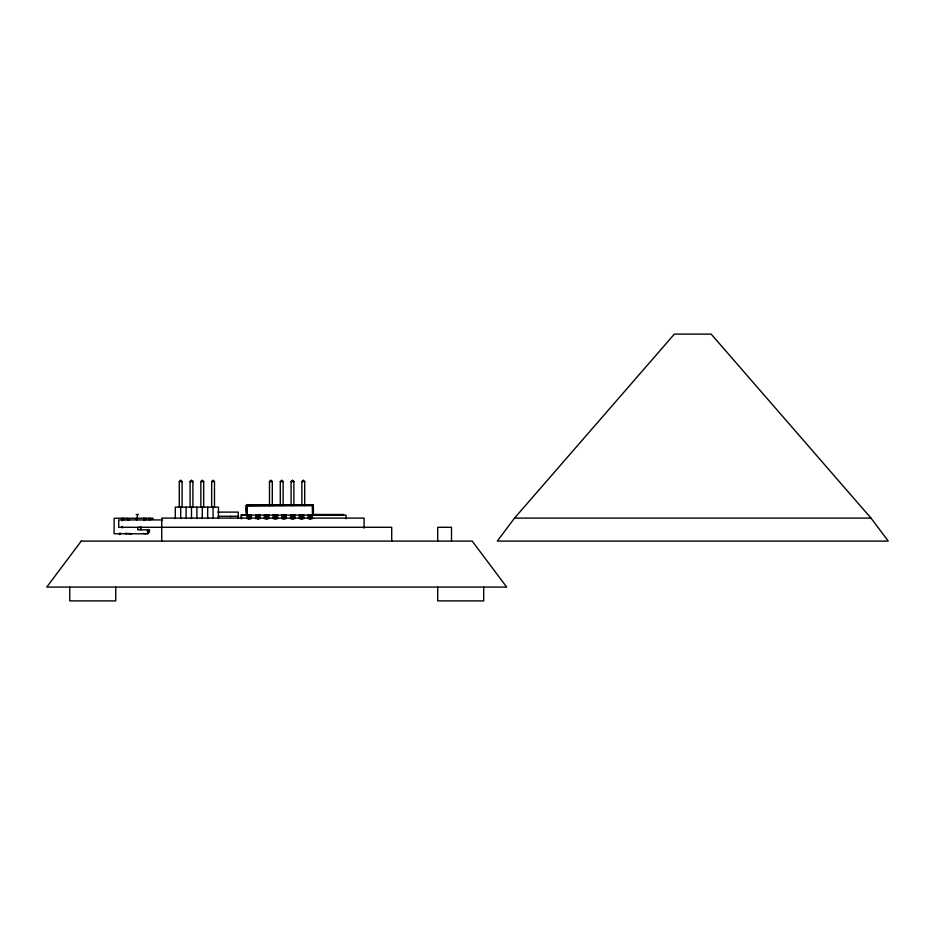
<?xml version="1.0" encoding="UTF-8"?>
<svg xmlns="http://www.w3.org/2000/svg" width="935" height="935" viewBox="0 0 935 935"><rect width="100%" height="100%" fill="white"/><g stroke="black" fill="none" stroke-linecap="round" stroke-linejoin="round"><path stroke-width="1.4" d="M247.226 505.613C246.034 502.726 245.952 512.52 246.466 515.138M246.969 518.738L247.226 504.748L312.594 504.771L313.248 505.473L246.373 505.613L247.12 504.748L247.226 515.138L241.288 515.138M313.143 515.138L313.096 505.508L312.383 504.748L312.43 518.738M312.383 505.613C312.863 503.918 313.88 505.099 313.26 515.138M246.992 505.508C247.763 503.836 245.438 503.322 246.793 515.138M313.213 505.613L312.746 504.842L312.945 515.138M313.155 505.216L247.156 504.748L246.373 505.613L247.226 504.865M246.373 505.613L313.225 505.508L312.442 504.748L313.143 505.613L312.383 504.748L313.143 505.613M238.355 518.411L238.226 512.111L217.808 512.111M246.513 505.122L246.665 515.138M122.766 527.597L122.041 527.691L121.982 526.312M246.396 505.508L313.085 505.122C311.741 503.287 313.926 513.724 312.687 515.138M312.793 504.9L312.945 505.613M246.396 505.414L312.886 505.216M312.383 505.052L312.781 505.508M514.542 518.095L497.291 541.096L888.25 541.096L870.999 518.095L711.173 334.111L674.369 334.111L514.542 518.095L870.999 518.095M120.814 533.195L119.435 534.575L119.435 533.195M179.286 507.132L179.286 481.525L180.712 480.333L182.103 481.525L182.103 507.132M190.085 507.132L190.085 481.525L191.5 480.333L192.902 481.525L192.902 507.132M200.873 507.132L200.873 481.525L202.287 480.333L203.69 481.525L203.69 507.132M211.672 507.132L211.672 481.525L213.086 480.333L214.489 481.525L214.489 507.132M269.49 505.706L269.49 481.525L270.916 480.333L272.307 481.525L272.307 505.706M280.29 505.706L280.29 481.525L281.704 480.333L283.106 481.525L283.106 505.706M291.077 505.706L291.077 481.525L292.491 480.333L293.894 481.525L293.894 505.706M301.876 505.706L301.876 481.525L303.291 480.333L304.693 481.525L304.693 505.706M179.286 481.525L182.103 481.525M190.085 481.525L192.902 481.525M200.873 481.525L203.69 481.525M211.672 481.525L214.489 481.525M269.49 481.525L272.307 481.525M280.29 481.525L283.106 481.525M291.077 481.525L293.894 481.525M301.876 481.525L304.693 481.525M136.148 514.519L138.509 514.519M312.161 514.507L343.472 514.507L343.472 515.138M246.969 514.694L251.328 514.694L251.328 518.738M312.43 514.694L308.071 514.694L308.071 518.738M251.328 515.138L255.91 515.138M258.808 515.138L264.605 515.138M267.503 515.138L273.289 515.138M277.52 515.138L281.984 515.138M286.25 515.138L290.668 515.138M293.567 515.138L299.352 515.138M303.7 515.138L308.071 515.138M312.383 515.138L346.043 515.138L346.043 518.738M218.124 516.284L238.589 516.284M150.5 519.042L153.06 519.042L153.06 518.247L129.462 518.247L129.065 520.222L128.679 518.247L114.117 518.247L114.117 533.756L147.555 533.792A3.191 3.191 0 0 0 149.518 530.835L149.518 529.853L137.726 529.853L137.726 527.492L141.933 527.492M162.398 519.93L118.733 519.93L118.733 527.293L391.707 527.293L391.707 541.096M124.939 533.417L131.823 533.792M143.23 533.476L145.591 533.792M483.699 587.087L483.699 600.889L437.709 600.889L437.709 587.087M451.5 541.096L451.5 527.293L437.709 527.293L437.709 541.096M364.112 528.158L364.112 518.095L161.732 518.095L161.732 541.096M341.287 514.507L341.287 515.138M319.466 514.507L319.466 515.138M317.281 514.507L317.281 515.138M315.095 514.507L315.095 515.138M311.565 514.694L311.542 518.621M311.39 514.694L311.25 518.621M311.086 514.694L311.086 518.621M310.911 514.694L310.911 518.621M310.7 514.694L310.7 518.621M310.478 514.694L310.478 518.621M310.245 514.694L310.245 518.621M310.023 514.694L310.023 518.621M309.801 514.694L309.801 518.621M309.59 514.694L309.59 518.621M309.403 514.694L309.403 518.621M309.111 514.694L309.251 518.621M308.959 514.694L308.936 518.621M303.7 518.738L303.7 514.694L299.34 514.694L299.34 518.738M303.291 480.333L303.291 481.525M302.835 514.694L302.835 518.621M302.659 514.694L302.753 518.621M302.519 514.694L302.519 518.621M302.367 514.694L302.367 518.621M302.18 514.694L302.18 518.621M301.97 514.694L301.97 518.621M301.748 514.694L301.748 518.621M301.526 514.694L301.526 518.621M301.292 514.694L301.292 518.621M301.07 514.694L301.07 518.621M300.871 514.694L300.871 518.621M300.684 514.694L300.521 518.621M300.392 514.694L300.392 518.621M300.228 514.694L300.287 518.621M294.969 518.738L294.969 514.694L290.61 514.694L290.61 518.738M294.081 514.694L294.104 518.621L293.929 514.694M293.8 514.694L293.8 518.621M293.637 514.694L293.637 518.621M293.45 514.694L293.45 518.621M293.239 514.694L293.239 518.621M293.017 514.694L293.017 518.621M292.795 514.694L292.795 518.621M292.561 514.694L292.561 518.621M292.491 480.333L292.491 481.525M292.339 514.694L292.339 518.621M292.141 514.694L292.141 518.621M291.954 514.694L291.954 518.621M291.79 514.694L291.79 518.621M291.662 514.694L291.556 518.621M291.486 514.694L291.498 518.621M286.25 518.738L286.25 514.694L281.879 514.694L281.879 518.738M285.35 514.694L285.374 518.621L285.198 514.694M285.07 514.694L285.07 518.621M284.719 514.694L284.906 518.621M284.509 514.694L284.509 518.621M284.287 514.694L284.287 518.621M284.065 514.694L284.065 518.621M283.831 514.694L283.831 518.621M283.621 514.694L283.621 518.621M283.41 514.694L283.41 518.621M283.223 514.694L283.223 518.621M283.06 514.694L283.06 518.621M282.779 514.694L282.837 518.621M282.756 514.694L282.756 518.621M281.704 480.333L281.704 481.525M277.52 518.738L277.52 514.694L273.149 514.694L273.149 518.738M276.62 514.694L276.561 518.621M276.468 518.621L276.468 514.694L276.176 518.621M275.989 514.694L275.989 518.621M275.778 514.694L275.778 518.621M275.556 514.694L275.556 518.621M275.334 514.694L275.334 518.621M275.112 514.694L275.112 518.621M274.89 514.694L274.89 518.621M274.68 514.694L274.68 518.621M274.493 514.694L274.493 518.621M274.2 514.694L274.329 518.621M274.107 514.694L274.025 518.621M270.916 480.333L270.916 481.525M268.789 518.738L268.789 514.694L264.418 514.694L264.418 518.738M267.831 514.694L267.889 518.621M267.609 514.694L267.737 518.621M267.445 514.694L267.445 518.621M267.258 514.694L267.258 518.621M267.048 514.694L267.048 518.621M266.837 514.694L266.837 518.621M266.604 514.694L266.604 518.621M266.381 514.694L266.381 518.621M266.159 514.694L266.159 518.621M265.949 514.694L265.949 518.621M265.762 514.694L265.762 518.621M265.598 514.694L265.47 518.621M265.318 514.694L265.376 518.621M260.059 518.738L260.059 514.694L255.699 514.694L255.699 518.738M259.182 514.694L259.17 518.621M258.878 514.694L258.878 518.621M258.714 514.694L258.714 518.621M258.527 514.694L258.527 518.621M258.329 514.694L258.329 518.621M258.107 514.694L258.107 518.621M257.873 514.694L257.873 518.621M257.651 514.694L257.651 518.621M257.429 514.694L257.429 518.621M257.219 514.694L257.219 518.621M256.868 514.694L257.031 518.621M256.739 514.694L256.739 518.621L256.564 514.694M250.44 514.694L250.451 518.621L250.276 514.694M250.148 514.694L250.148 518.621M249.984 514.694L249.984 518.621M249.797 514.694L249.797 518.621M249.598 514.694L249.598 518.621M249.376 514.694L249.376 518.621M249.142 514.694L249.142 518.621M248.92 514.694L248.92 518.621M248.698 514.694L248.698 518.621M248.488 514.694L248.488 518.621M248.301 514.694L248.301 518.621M248.149 514.694L248.149 518.621M248.009 514.694L247.915 518.621L247.833 514.694M245.66 515.138L241.288 514.694L241.288 518.738M241.522 514.694L241.522 518.621M230.548 516.284L230.548 517.207M218.463 518.516L218.474 507.132L175.301 507.132L175.301 518.516M213.086 480.333L213.086 481.525M213.063 507.132L213.063 518.516M207.675 507.132L207.675 518.516M202.287 480.333L202.287 481.525M202.276 507.132L202.276 518.516M196.888 507.132L196.888 518.516M191.5 480.333L191.5 481.525M191.488 507.132L191.488 518.516M186.088 507.132L186.088 518.516M180.712 480.333L180.712 481.525M180.689 507.132L180.689 518.516M150.301 518.247L150.301 519.825M148.829 518.247L148.829 519.825M147.952 529.853L147.952 530.835A2.606 2.606 0 0 1 147.555 532.214M147.555 529.853L147.555 533.792M145.883 518.247L145.883 519.825M144.411 518.247L143.908 520.199L143.616 518.247M140.869 527.024L140.869 529.853M137.328 514.519L137.328 518.247M136.931 518.247L136.639 520.199L136.148 518.259M127.195 518.247L127.195 519.825M124.25 518.247L124.25 519.825M122.777 518.247L122.777 519.825M121.982 518.247L121.982 520.737M115.741 587.087L115.741 600.889L69.751 600.889L69.751 587.087M125.921 533.792A3.366 3.366 0 0 1 126.576 533.359M129.591 533.359A3.366 3.366 0 0 1 130.245 533.792M81.251 541.096L46.75 587.087L506.7 587.087L472.198 541.096L81.251 541.096"/></g></svg>
